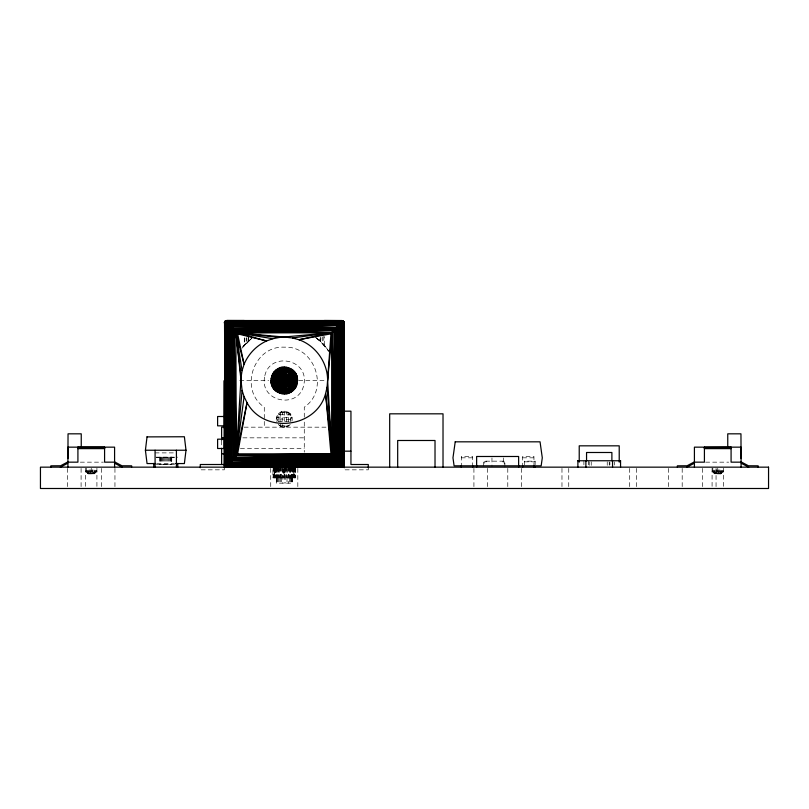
<?xml version="1.0" encoding="UTF-8"?>
<svg xmlns="http://www.w3.org/2000/svg" width="809" height="809" viewBox="0 0 809 809"><rect width="100%" height="100%" fill="white"/><g stroke="black" fill="none" stroke-linecap="round" stroke-linejoin="round"><path stroke-width="0.61" stroke-dasharray="4.04 3.03" d="M86.341 468.158L86.341 471.162L88.646 473.821M712.84 468.158L712.84 471.162L715.156 473.821M286.416 421.337L286.477 411.478C280.693 409.607 274.747 415.624 276.587 421.388L292.019 421.196C293.091 417.161 290.542 412.56 286.477 411.478M288.51 421.337L287.953 412.064L286.194 412.914L284.283 411.174L282.361 412.914L282.139 421.337M278.084 421.337L278.326 413.824L280.217 414.906L280.056 421.337M284.808 468.35L284.283 477.836L282.887 467.167M320.971 337.818L320.677 341.529L329.85 352.795M320.344 337.242L319.919 340.832L325.653 346.849L324.278 345.231L324.278 336.584M285.668 467.167L284.283 477.836L283.676 467.167M280.43 412.155L280.217 414.906L279.499 412.762L288.904 412.641M91.771 473.821L92.236 468.158M718.271 473.821L718.736 468.158M290.229 424.513L288.125 426.181L284.283 427.172L282.078 426.869L282.22 423.441M276.536 417.151L292.079 417.414L290.562 419.173L292.221 420.093L290.482 421.337L291.058 414.936L277.649 414.704L278.084 417.009L276.294 418.718L292.261 419.628M92.277 473.821L93.187 468.158M718.776 473.821L719.686 468.158M92.752 473.821L94.077 471.162L94.077 468.158M719.252 473.821L720.586 471.162L720.586 468.158M276.587 421.388L277.993 419.173M93.177 473.821L94.886 471.162L94.886 468.158M719.676 473.821L721.395 471.162L721.395 468.158M241.942 348.214L251.478 338.526M93.551 473.821L95.583 471.162L95.583 468.158M720.05 473.821L722.093 471.162L722.093 468.158M248.636 337.242L248.636 340.832L242.912 346.849L251.923 338.111L242.912 346.849L244.773 344.685L244.773 337.434M93.844 473.821L96.16 471.162L96.16 468.158M720.354 473.821L722.659 471.162L722.659 468.158M242.912 346.849L246.239 343.127L246.239 338.101M94.066 473.821L96.574 471.162L96.574 468.158M720.576 473.821L723.074 471.162L723.074 468.158M94.198 473.821L96.827 471.162L96.827 468.158M720.748 473.821L723.418 471.162L712.082 471.162L714.751 473.821L720.748 473.821L723.337 471.162M280.501 412.914L281.896 411.538L282.361 412.914M289.056 425.585L288.065 425.433L286.669 426.808L286.194 425.433M284.283 427.172L284.283 425.433L278.458 424.664L280.602 426.282L282.361 425.433L284.283 427.172L285.557 426.009M247.878 341.529L253.52 336.938M288.338 414.906L290.097 413.682L290.482 417.009M279.661 425.706L280.501 425.433L280.217 423.441M239.727 380.503L268.598 380.503M298.713 380.503L325.066 380.503M244.156 427.172L326.775 427.172M242.902 437.841L304.275 437.841M240.404 448.499L304.275 448.499M155.085 452.888L175.159 452.888M156.147 457.156L177.747 457.156M156.279 457.489L175.219 457.489M461.302 457.823L472.628 457.823M522.624 457.823L533.96 457.823M524.465 461.828L535.133 461.828M80.344 462.161L103.37 462.161M705.63 462.161L728.656 462.161M156.997 463.557L174.42 463.557M156.339 464.487L175.159 464.487M88.252 473.821L94.249 473.821L96.918 471.162L85.582 471.162L88.252 473.821L85.663 471.162M288.065 412.914L290.097 413.682M282.078 426.869L280.602 426.282L280.501 425.433M315.035 336.938L320.677 341.529L316.643 338.111L319.919 340.832L319.919 337.242M316.127 337.727L325.137 346.232L328.838 351.197M712.173 471.162L714.802 473.821M714.934 473.821L712.426 471.162L712.426 468.158M88.424 473.821L85.926 471.162L85.926 468.158M325.653 346.849L323.782 344.685L323.782 336.22M715.449 473.821L713.417 471.162L713.417 468.158M88.95 473.821L86.907 471.162L86.907 468.158M715.823 473.821L714.114 471.162L714.114 468.158M89.324 473.821L87.605 471.162L87.605 468.158M716.248 473.821L714.923 471.162L714.923 468.158M89.748 473.821L88.414 471.162L88.414 468.158M716.723 473.821L715.813 468.158M90.224 473.821L89.314 468.158M717.229 473.821L716.764 468.158M90.729 473.821L90.264 468.158M248.211 337.242L248.636 340.832M288.065 425.433L288.125 426.181M246.836 337.505L247.008 342.369M723.418 468.158L723.418 488.494M717.755 468.158L717.755 473.821M716.056 468.411L716.056 488.494M712.082 468.158L712.082 488.494M702.515 468.411L702.515 488.494M682.189 468.411L682.189 488.494M668.649 468.411L668.649 488.494M636.481 468.411L636.481 488.494M629.705 468.411L629.705 488.494M614.557 461.828L614.557 465.023M609.895 462.354L609.895 464.76M609.228 461.828L609.228 465.327M607.225 461.828L607.225 465.327M591.227 461.828L591.227 465.327M589.225 461.828L589.225 465.327M588.558 461.16L588.558 464.76M583.896 460.756L583.896 465.023M568.747 468.411L568.747 488.494M561.972 468.411L561.972 488.494M535.133 464.76L535.133 461.16L524.465 461.16L524.465 467.157M533.96 466.783L533.96 456.488L522.624 456.488L522.624 466.783M521.33 468.411L521.33 488.494M507.789 468.411L507.789 488.494M504.907 467.157L504.907 461.16L483.58 461.16L483.58 467.157M504.24 464.154L504.24 461.828L502.237 461.828L502.237 461.16M503.299 457.955L503.299 464.437M491.963 457.955L491.963 466.783M487.473 468.411L487.473 488.494M486.239 461.16L486.239 461.828L484.247 461.828L484.247 464.154M473.922 468.411L473.922 488.494M472.628 466.783L472.628 456.488L461.302 456.488L461.302 466.783M368.277 467.703L368.277 469.837L344.28 469.837L344.28 467.703M322.316 336.847L322.316 343.127M304.275 417.171L304.275 407.17C329.88 389.989 315.075 345.564 284.283 347.172C253.49 345.564 238.675 389.989 264.28 407.17L264.28 427.172M304.275 422.106L304.275 452.17M297.823 468.411L297.823 488.494M295.609 468.35L295.609 477.836L272.946 477.836L272.946 468.35M295.437 468.35L295.437 477.836M294.931 467.167L294.931 477.836M294.274 468.35L294.284 477.836M294.142 467.167L294.092 477.836M293.505 468.35L293.384 477.836M292.959 467.167L292.959 477.836M292.676 467.167L292.676 477.836M292.504 468.35L292.504 477.836M292.282 477.836L292.282 483.165L276.284 483.165L276.284 477.836M292.16 477.836L292.16 483.165M291.988 467.167L291.988 477.836M291.796 477.836L291.796 483.165M291.564 467.167L291.564 477.836M291.473 467.167L291.473 477.836M291.21 477.836L291.21 483.165M290.795 468.35L290.795 477.836M290.411 477.836L290.411 483.165M290.188 468.35L290.188 477.836M289.946 467.167L289.946 477.836M289.42 477.836L289.42 483.165M289.309 468.35L289.309 477.836M288.722 467.167L288.722 477.836M288.156 467.167L288.277 483.165M287.62 468.35L287.62 477.836M287.013 477.836L287.013 483.165M286.831 468.35L286.831 477.836M286.244 467.167L286.244 477.836M285.668 468.35L285.668 483.165M284.879 467.167L284.879 477.836M284.283 411.174L284.283 421.337M284.283 468.35L284.283 483.165M283.676 468.35L283.676 477.836M282.887 468.35L282.887 483.165M282.311 468.35L282.311 477.836M281.734 467.167L281.734 477.836M281.542 477.836L281.542 483.165M280.945 467.167L280.945 477.836M280.399 467.167L280.399 477.836M280.278 477.836L280.278 483.165M279.833 467.167L279.833 477.836M279.247 468.35L279.247 477.836M279.135 477.836L279.135 483.165M278.609 467.167L278.609 477.836M278.367 468.35L278.367 477.836M278.154 477.836L278.154 483.165M277.76 468.35L277.76 477.836M277.356 477.836L277.356 483.165M277.082 467.167L277.082 477.836M276.991 467.167L276.991 477.836M276.759 477.836L276.759 483.165M276.567 468.35L276.567 477.836M276.405 477.836L276.405 483.165M276.051 468.35L276.051 477.836M275.879 467.167L275.879 477.836M275.667 468.35L275.596 477.836M275.181 468.35L275.181 477.836M275.05 468.35L275.05 477.836M274.413 467.167L274.463 477.836M273.634 467.167L273.634 477.836M273.118 467.167L273.118 477.836M270.732 468.411L270.732 488.494M244.278 337.818L244.278 345.231M224.285 467.703L224.285 469.837L200.278 469.837L200.278 467.703M221.615 440.824L221.615 447.316M171.751 457.156L171.751 464.659M171.66 457.156L171.66 464.659M171.387 457.156L171.387 464.659M170.952 457.156L170.952 464.659M170.345 457.156L170.345 464.659M169.607 457.156L169.607 464.659M168.747 457.156L168.747 464.659M167.807 457.156L167.807 464.659M166.796 457.156L166.796 464.659M165.754 457.156L165.754 464.659M164.712 457.156L164.712 464.659M163.701 457.156L163.701 464.659M162.751 457.156L162.751 464.659M161.891 457.156L161.891 464.659M161.153 457.156L161.153 464.659M160.556 457.156L160.556 464.659M160.111 457.156L160.111 464.659M159.747 457.156L159.747 464.659M114.949 468.411L114.949 488.494M101.408 468.411L101.408 488.494M96.918 468.158L96.918 488.494M91.245 468.158L91.245 473.821M85.663 468.158L85.582 488.494M81.092 468.411L81.092 488.494M67.541 468.411L67.541 488.494M274.281 468.35L274.281 477.836L274.291 468.35M264.583 377.034C259.649 402.589 299.876 409.688 303.972 383.982C308.917 358.427 268.679 351.328 264.583 377.034M293.93 477.836L293.93 467.167L293.849 477.836M274.706 477.836L274.706 467.167L274.625 477.836"/><path stroke-width="1.21" d="M225.236 466.55L224.326 464.963L224.781 321.628L226.702 320.526L341.863 320.526L343.491 321.294L344.26 322.922L344.28 467.703M224.285 428.143L224.285 380.503L224.305 464.75L225.418 466.682L227.996 465.873L340.579 465.883L228.755 464.912L226.955 463.577L226.722 325.137L224.953 321.567L226.793 320.586L244.278 320.506M343.491 466.388L338.668 460.018L339.396 327.089L339.962 461.049L344.027 465.64L344.189 464.437L332.125 454.789L332.246 332.792L343.916 322.033L344.108 465.165C340.528 470.282 346.99 461.524 342.5 466.277M339.396 327.089L340.356 461.363L340.356 326.31L339.82 325.481L338.607 324.48L230.09 324.429L228.623 325.612L226.712 462.546L224.942 466.115L226.045 466.914M343.147 466.682L339.659 464.73L229.23 464.083L228.138 463.314L233.75 456.933L232.628 329.647L224.538 322.043L229.614 327.453L229.169 460.594L228.381 326.462C222 322.993 224.214 319.262 230.09 324.429L339.962 322.811L341.337 323.762L341.974 324.824L341.904 463.041C344.513 465.013 343.532 468.138 340.458 465.741L228.755 464.912L227.177 466.884C222.596 461.1 224.032 469.078 227.996 465.873L340.973 466.378C342.5 467.632 344.947 464.902 343.461 463.86L344.179 322.478L339.861 326.715L340.356 461.363M343.4 465.913L341.054 461.929L330.942 453.839L236.602 455.093C234.984 455.133 222.404 472.941 225.701 463.355L226.54 324.985L225.569 463.466L224.882 323.438L225.499 322.093L235.874 332.438L242.083 390.383L244.085 396.703L247.028 402.649L237.613 453.839L228.532 461.1L228.623 462.06L230.08 463.254L338.071 462.758L340.973 466.126L343.228 463.881L342.996 324.207L344.179 322.478M343.785 464.113L344.007 323.185L343.218 321.567L341.61 320.779L225.802 320.87L224.781 321.628L225.58 324.227L225.569 463.466L226.358 324.844L237.613 333.844L266.555 340.963L272.795 338.728L279.307 337.464L331.953 332.59L341.186 323.61L336.19 327.291L330.942 333.844L327.099 387.127L332.125 454.789L333.854 456.175L332.246 332.792C332.752 329.556 342.096 326.371 339.325 323.6L230.09 324.429L225.539 321.385L224.882 323.438M342.52 467.005L343.916 465.832L344.189 464.437L344.199 323.236M344.179 465.205L344.28 380.503M228.856 462.333L224.801 466.085L224.781 323.58L225.317 463.668L224.538 322.043L224.568 323.408L226.581 324.824L228.593 322.811L339.8 322.771C340.761 318.817 345.726 321.345 342.844 324.328L341.833 462.556C337.464 466.662 334.693 456.883 330.942 453.839L325.592 393.578L327.099 387.127M342.743 466.914L330.942 453.839L237.613 453.839L227.38 464.073L232.375 460.392L337.697 462.283L230.231 463.072L228.755 464.912L339.962 464.872L341.469 463.749L342.035 462.708L342.996 324.207L338.607 327.726L338.607 459.967L335.664 458.298L334.451 456.65L334.815 330.75L336.605 458.369L337.06 328.95L337.859 327.321C340.68 327.008 343.006 320.9 339.942 322.589L228.219 322.093C227.107 322.215 224.963 324.197 226.581 324.824M227.38 323.6L235.338 331.002L334.036 329.981L233.538 328.747L335.138 328.858L337.697 325.39L230.484 324.925L228.219 322.093L340.983 321.557L342.591 322.548L343.228 323.812L342.035 462.708L342.986 463.476L343.481 323.812C344.867 321.507 342.359 320 340.559 321.81L228.219 322.093L226.793 320.586L342.763 320.88M344.027 465.64L343.461 463.86L341.186 462.222M228.219 322.093L339.8 322.771L229.23 323.6L228.29 324.227L227.369 325.461L226.712 462.546L228.249 461.504L225.671 465.772L231.607 461.181L237.613 453.839L233.75 456.933L234.094 331.023L237.613 333.844L244.085 364.313L242.083 370.633L241.072 377.186L236.309 454.891L247.028 402.649C263.926 434.403 316.38 428.345 325.592 393.578L332.125 454.789L332.034 332.954L337.757 327.22L336.291 327.847L335.138 328.858L335.927 329.647L339.861 326.715L342.591 322.548L342.48 321.567L228.098 321.942L225.367 321.031L237.613 333.844C235.732 333.257 229.776 323.347 231.061 328.596C225.195 325.188 224.72 315.743 229.665 324.652L232.729 327.726L335.472 328.181L337.859 327.321L330.942 333.844L298.925 339.729L292.524 337.97L285.941 337.211L236.734 332.752L228.098 321.942L226.136 322.356L225.327 323.802L226.045 323.873M342.035 462.708L343.795 466.035L335.472 459.502L233.417 458.824L227.996 463.163L227.369 462.222L228.249 326.179L227.541 325.137M224.538 465.64L233.417 458.824L232.375 460.392C231.536 462.829 230.332 461.443 228.987 462.465L231.121 459.037L232.517 329.759L232.628 458.036C235.045 459.199 228.917 462.333 231.121 459.037L231.465 328.666L232.628 329.647L233.417 328.858L231.495 326.179L228.007 324.51M342.986 463.476L343.785 323.57C342.45 319.403 337.98 326.118 336.19 327.291L231.495 326.179L335.968 327.564L231.495 326.179L337.697 325.39L230.09 324.429M224.942 466.115L225.701 463.355L226.722 325.137M233.943 457.115L234.094 331.023L235.945 455.184L235.146 456.043L237.613 453.839L230.798 460.452L236.562 455.133L333.753 457.348L233.154 458.561L237.613 453.839L229.958 459.967L231.061 328.596L226.702 322.933C241.062 334.43 226.136 323.509 226.298 320.677L227.592 321.304L341.135 321.102L227.784 321.547L342.743 320.768M344.007 323.185L343.228 323.812M229.958 459.967L231.95 329.314L232.628 329.647L231 327.028L232.436 327.696L231.607 326.502M282.786 382.283L284.677 382.788L286.285 381.666C288.358 376.468 279.095 378.339 282.786 382.283L282.715 384.791L279.722 393.032C263.329 387.865 272.967 361.401 288.843 367.974C305.226 373.151 295.598 399.606 279.722 393.032M227.582 321.557L225.367 321.031M336.948 461.352L335.836 459.957L233.083 459.502L336.948 461.352L232.588 460.119L337.07 461.494L338.89 463.031C347.627 470.696 335.442 463.86 340.306 461.504M340.973 466.126C341.489 467.369 343.694 465.428 343.673 464.245M343.491 321.294L337.666 327.129C347.435 318.109 341.438 319.777 336.959 326.502L341.853 322.933L342.844 324.328L340.356 326.31L341.024 462.546L344.108 465.165M227.754 324.824L229.301 326.846L229.685 326.371L228.29 324.227M281.967 380.503L279.793 381.302L277.608 380.503C277.234 371.928 291.321 371.928 290.947 380.503C291.321 389.089 277.234 389.089 277.608 380.503L279.793 379.714L281.967 380.503L297.611 380.503M242.083 390.383L236.309 454.891L234.226 331.124L232.891 329.384L236.319 332.782L235.874 332.438L236.309 454.891L244.085 396.703M332.125 454.789L327.615 380.503L332.034 332.954M227.177 466.884L341.216 466.682L227.976 465.893C222.667 465.853 228.168 459.674 230.605 460.25M341.347 321.112L342.308 320.607M343.795 321.648L341.974 324.824M155.753 463.557L147.046 463.557L145.408 450.229L147.046 436.759M147.046 436.89L184.381 436.759L186.009 450.229L184.381 463.557L175.664 463.557M344.007 464.508L343.916 464.224M224.346 464.447L225.387 464.083L224.781 323.58L224.619 464.224C224.285 465.569 226.52 467.885 227.359 466.065L226.469 466.793L232.375 460.392L337.07 461.494C334.734 457.024 340.417 465.165 342.419 465.317L340.518 465.549L341.347 466.571M277.608 392.052L280.945 386.277L281.35 384.002C275.869 379.451 284.899 372.271 288.226 378.228C290.866 382.354 284.95 387.349 281.35 384.002L279.176 384.791L274.069 389.078M281.967 393.639L286.598 367.377M284.283 393.841L284.677 382.788L288.843 393.032M340.983 321.557L342.015 320.617L324.278 320.506M224.305 322.811L224.932 323.216M226.581 462.859L225.064 463.87L224.649 465.65M344.027 322.043L343.481 323.812L343.097 323.378M224.447 322.518L225.418 320.991M224.649 322.022L225.327 323.802M342.834 463.355L341.681 464.912M225.155 465.913L227.369 462.222M343.613 321.567L341.044 325.764L341.833 462.556L340.356 326.31M290.947 392.052L284.283 380.503L283.484 376.013L284.283 373.839L284.283 367.175M284.283 378.187L288.843 367.974M228.623 462.06L229.867 460.038L229.614 327.453L230.272 327.827L228.623 325.612M230.626 462.151L227.996 465.873L225.903 463.415M335.604 329.314L330.942 333.844L339.163 326.735L339.578 325.218L338.425 325.916L338.334 324.611L343.218 321.567L342.298 323.479M231.607 326.33L335.472 328.181L335.138 328.858L336.453 328.009M226.257 464.204L225.337 466.115L230.231 463.072L231.607 461.181L226.702 464.75L230.525 460.149L229.867 460.038M225.064 463.87L224.376 465.205L225.327 463.87M342.096 320.89L338.607 324.48L339.649 322.953M340.579 465.883L228.593 464.872L225.398 466.672L230.899 460.554L229.685 461.312L229.22 460.705M233.629 458.824L235.277 456.175M327.615 380.503C327.726 362.644 315.773 345.665 298.925 339.729L331.953 332.59L342.996 321.011M226.54 464.568L226.136 465.317L232.274 459.836L232.375 460.392M342.015 323.104L342.429 322.366L336.291 327.847L339.649 323.762M234.337 457.51L236.602 455.093L331.832 454.931L337.859 460.361L336.938 459.178L338.607 327.726L336.868 328.414L337.859 327.321M292.524 337.97L331.953 332.59L333.763 330.325L235.338 331.002L237.613 333.844M343.673 323.448L343.916 322.033M279.176 384.791L280.329 382.788L278.013 382.788L271.753 385.064M290.947 368.965L285.769 378.733L294.496 371.938M343.613 466.115L343.461 463.86L343.097 464.305M229.382 462.829L226.227 466.712M339.173 324.854L342.51 320.758M232.102 459.674L235.217 456.104M229.301 326.846L230.272 327.827M227.228 323.762L224.953 321.567L236.562 332.539L331.953 332.59L236.734 332.752L266.555 340.963C256.463 345.585 248.312 354.049 244.085 364.313L235.874 332.438L241.072 377.186M230.262 461.868L231.091 460.746M337.464 326.937L338.304 325.815M230.707 460.351L232.891 458.298M341.176 464.073L337.232 458.865L336.938 328.494M344.027 465.408L333.227 456.68L236.562 455.143L331.832 454.931L340.417 463.314L335.836 459.957L330.942 453.839L339.578 462.465L339.163 460.948M341.61 320.779L226.955 320.779L225.539 321.385M336.959 326.502L338.89 324.652M231.607 461.181L229.665 463.031M275.707 390.717L292.848 370.289M286.285 379.35L287.771 377.581M339.932 325.612L337.09 328.666L338.354 327.918M333.207 331.447L336.868 328.414L330.942 333.844M342.571 321.082L339.962 323.974M225.802 466.803L228.593 463.699M333.409 456.043L333.227 456.68M231.778 328.333L231.061 328.596L228.421 325.896M225.337 466.5L229.109 462.596M233.083 459.502L335.472 459.502L334.815 330.75M339.699 325.339L343.4 321.77M235.146 331.639L232.183 327.928L232.729 327.726M333.783 331.559L334.451 456.65L333.348 456.104L334.724 457.024M343.774 321.79L341.337 323.762M224.781 465.883L227.228 463.911M284.677 378.228L286.558 376.559L286.558 374.243M232.952 458.359L235.409 456.306M341.408 465.994L340.973 466.378L341.843 466.854M344.027 322.275L341.6 324.106M226.955 463.577L224.528 465.408L228.532 461.1L228.199 326.31L229.169 460.594M278.013 382.788L279.793 381.302M280.945 386.277L283.878 382.788L284.283 385.064M288.773 379.714L290.542 378.228L296.812 375.942M337.333 325.845L337.94 325.531M343.633 323.216L344.169 322.771M340.306 326.179C342.106 325.835 340.265 323.287 339.446 325.087M224.882 464.235L224.356 464.659M225.337 321.173L228.098 321.942M236.359 454.85L236.997 454.395M339.962 322.811L343.218 321.173M228.907 463.911L229.948 463.203L339.659 464.73L339.325 464.083M339.82 325.481L340.811 324.824M227.744 462.859L228.735 462.202M226.985 321.153L226.702 320.526L341.57 321.153M339.325 323.6L343.016 321.385M229.23 464.083L225.539 466.297M341.024 325.137L338.455 327.837M227.531 462.536L228.532 461.1L229.483 461.069M272.734 387.177L295.821 373.839M227.642 465.408L228.593 464.872M334.218 330.173L236.562 332.539L233.943 330.568M271.146 382.819L297.409 378.187M60.331 467.157L67.713 463.304M686.841 467.157L694.223 463.304M226.55 320.617L227.238 320.87M67.713 461.979L60.564 465.782L50.866 465.822L50.866 467.157M694.223 461.979L687.063 465.782L677.376 465.822L677.376 467.157M333.763 330.325L236.562 332.539L332.347 332.105M229.534 323.742L339.8 322.771M233.538 328.747L335.472 328.181M335.472 459.502L234.519 457.702L333.753 457.348L236.218 455.568M228.755 464.912L339.659 464.73L339.022 463.941L230.08 463.254L337.697 462.283L231.222 461.828M266.03 466.813L341.216 466.682M271.753 375.942L278.013 378.228L280.329 378.228M288.226 378.228L290.542 378.228M270.944 380.503L277.608 380.503M288.226 382.788L290.542 382.788L296.812 385.064M344.28 411.174L350.944 411.174L350.944 464.508L368.277 464.508L368.277 467.703M224.285 416.504L217.611 416.504L217.611 425.837L224.285 425.837M224.123 427.172L221.615 427.172L221.615 440.207M221.615 437.841L224.123 437.841M77.917 447.246L104.583 447.246M704.417 447.357L731.083 447.246M77.917 447.498L104.583 447.498M704.417 447.498L731.083 447.498M77.917 447.68L104.583 447.68M704.417 447.68L731.083 447.68M77.917 447.893L104.583 447.893M704.417 447.893L731.083 447.893M77.917 448.125L104.583 448.125M704.417 448.125L731.083 448.125M77.917 448.368L104.583 448.368M704.417 448.368L731.083 448.368M77.917 448.621L104.583 448.621M704.417 448.621L731.083 448.621M145.408 450.229L186.009 450.229M344.28 451.169L350.944 451.169M221.615 453.839L224.123 453.839M67.916 458.491L68.047 433.826L81.244 433.826L81.244 447.822M741.084 458.491L740.953 433.826L727.756 433.826L727.756 447.822M579.224 460.624L577.889 460.624L577.889 467.157M619.219 460.624L620.554 460.624L620.554 467.157M577.889 460.756L620.554 460.756M67.916 462.161L77.917 462.161L77.917 447.155M114.585 462.161L104.583 462.161L104.583 447.155M694.415 462.161L704.417 462.161L704.417 447.155M741.084 462.161L731.083 462.161L731.083 447.155M316.228 466.823L341.317 466.803L304.942 466.833M234.893 457.227L333.753 457.348M232.183 327.928L234.034 329.354L334.036 329.981M234.519 457.702L334.532 458.319L336.372 459.755L335.401 458.561M741.287 461.979L748.436 465.782L758.134 465.822L758.134 467.157M741.287 463.304L748.669 467.157M114.777 461.979L121.937 465.782L131.624 465.822L131.624 467.157M114.777 463.304L122.159 467.157M279.307 337.464L236.734 332.752L272.795 338.728M271.146 378.187L284.283 380.503L275.707 370.289M297.409 382.819L286.598 380.503M340.225 461.646L341.054 461.929M343.016 466.297L338.607 463.203M334.623 457.115L335.573 457.55M335.664 458.298L338.202 459.947M226.955 324.106L224.538 322.275M226.874 322.771L226.136 322.356L226.54 323.104M227.642 322.275L228.593 322.811M337.464 460.746L336.119 459.987L339.173 462.829M274.069 371.938L282.786 378.733L277.608 368.965M272.734 373.839L295.821 387.177M286.558 384.457L288.56 385.61L292.848 390.717M227.248 322.488L225.337 321.567L226.267 323.479M341.307 465.195L343.218 466.115L342.298 464.204L339.699 462.333M340.68 464.497L342.885 465.782L342.167 464.396M229.584 326.482L230.707 327.321M337.859 460.361L338.971 461.191M231.505 326.583L228.917 323.762M342.662 463.415L343.228 463.881M332.003 455.133L333.278 456.175M290.542 382.788L288.773 381.302L286.285 381.666L294.496 389.078M278.013 378.228L279.793 379.714M341.711 463.395L339.962 461.049M283.878 378.228L281.997 376.559L281.997 374.243L279.722 367.974M343.774 465.893L337.666 460.554L341.853 464.75M228.987 325.208L230.899 327.119L229.392 324.854M330.942 453.839L335.472 458.491M339.446 462.596L343.218 466.51M233.154 329.121L235.348 331.437L234.034 329.354M231.091 326.927L236.319 332.782M225.569 321.011L227.541 323.448M342.996 466.672L341.024 464.224M226.045 320.758L227.875 323.185M281.997 374.243L283.484 376.013M280.784 377.581L282.27 379.35M339.962 464.872L340.518 465.549M339.932 462.07L340.69 463.021M333.207 456.236L334.532 458.319M339.305 462.718L339.962 463.709M228.593 323.974L229.25 324.965M227.369 325.461L225.155 321.77M339.649 463.921L337.07 461.494M284.283 373.839L285.071 376.013M288.56 385.61L287.771 383.436L285.435 382.515L285.84 384.791M281.967 367.377L286.598 393.639M235.874 332.438L242.083 370.633M332.246 332.792L334.451 456.65M335.432 330.264L336.605 458.369M741.084 467.157L741.084 447.155L694.415 447.155L694.415 467.157M619.219 462.141L619.219 445.83L579.224 445.83L579.224 462.141M612.555 460.756L612.555 467.157M611.887 460.756L611.887 452.494L586.555 452.494L586.555 460.756M585.888 460.756L585.888 467.157M535.133 466.49L535.133 467.157M533.96 465.701L533.96 467.157M522.624 465.701L522.624 467.157M518.63 467.157L518.63 456.488L476.632 456.488L476.632 467.157M472.628 465.701L472.628 467.157M461.302 465.701L461.302 467.157M443.019 467.157L443.019 413.824L389.685 413.824L389.685 467.157M435.02 467.157L435.02 440.49L397.684 440.49L397.684 467.157M224.285 467.703L224.285 464.508L200.278 464.508L200.278 467.703M221.615 448.277L221.615 464.508M177.747 463.405L177.747 467.157M176.413 450.229L176.413 467.157M155.085 450.229L155.085 467.157M153.75 463.405L153.75 467.157M114.585 467.157L114.585 447.155L67.916 447.155L67.916 467.157M271.349 378.228C267.688 394.752 295.002 399.565 297.206 382.788C300.867 366.265 273.563 361.451 271.349 378.228M271.945 378.329C268.446 394.094 294.506 398.695 296.62 382.687C300.109 366.922 274.049 362.321 271.945 378.329M272.906 378.501C269.69 393.032 293.707 397.27 295.649 382.515C298.865 367.984 274.848 363.747 272.906 378.501M274.221 378.733C271.369 391.586 292.615 395.328 294.334 382.283C297.186 369.43 275.94 365.688 274.221 378.733M275.839 379.017C273.452 389.807 291.28 392.941 292.716 382C295.103 371.21 277.285 368.065 275.839 379.017M455.214 441.825L452.969 457.823L454.092 465.822L541.17 465.822L542.293 457.823L540.048 441.825L455.214 441.825M224.285 439.176L217.611 439.176L217.611 448.499L224.285 448.499L224.285 439.176M768.55 467.157L40.45 467.157L40.45 488.494L768.55 488.494L768.55 467.157"/></g></svg>
